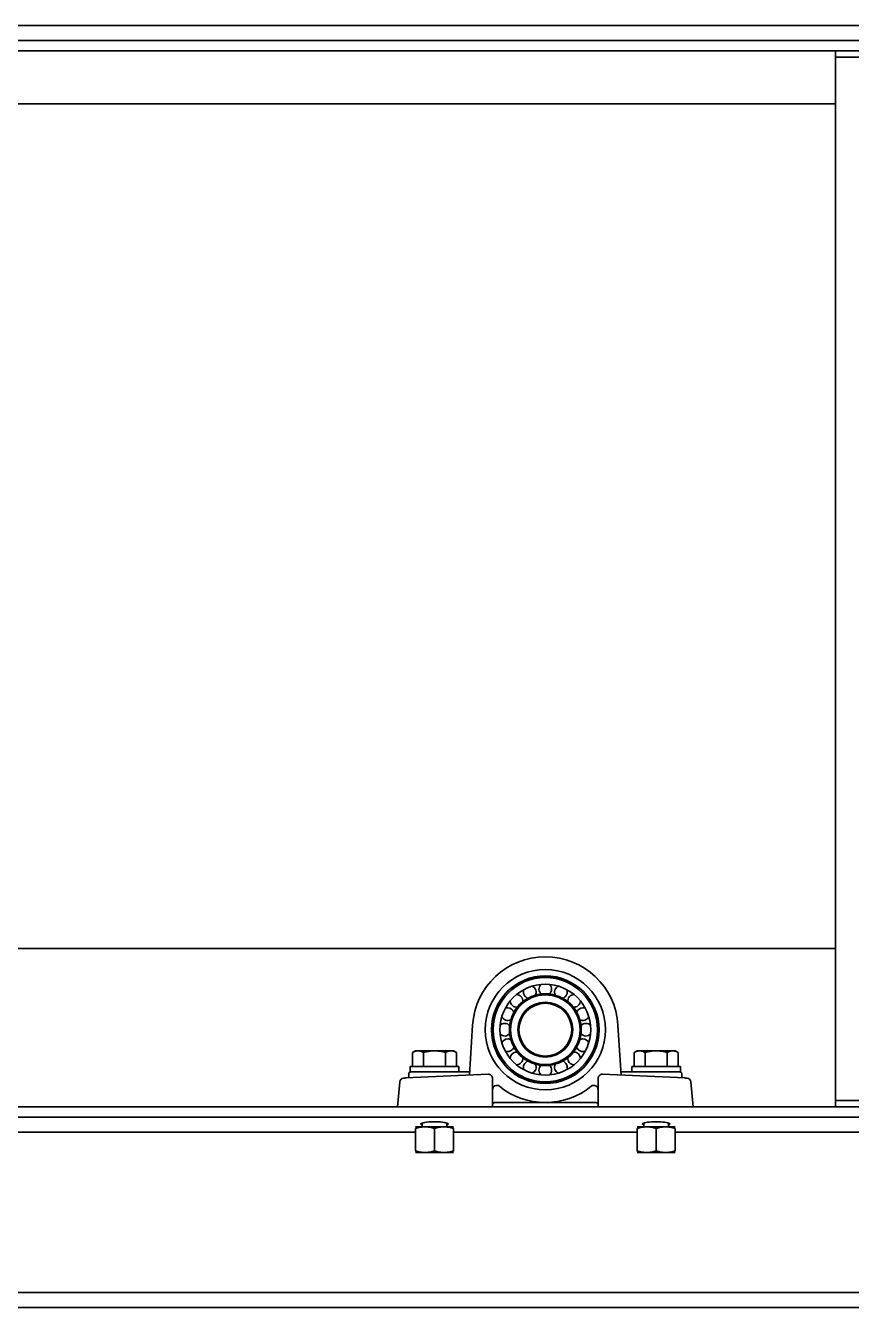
# Model space of a CAD drawing. Header units: millimetres. Extents: x -8400 to 8400, y -5940 to 5940.
# Drawn here: x -3105 to -2714, y 2046 to 2653 of the extents above; entities that cross this region are included whole.
import ezdxf

# ---------------------------------------------------------------- set-up
doc = ezdxf.new("R2010")
doc.units = ezdxf.units.MM
doc.layers.add('粗实线层', color=7, linetype='Continuous', lineweight=35)

msp = doc.modelspace()

# ---------------------------------------------------------------- linework, layer by layer
at = {"layer": '粗实线层', "linetype": 'Continuous', "lineweight": 35}
for points in [[(-2704.895, 2652.77), (-3642.842, 2652.77)], [(-1771.342, 2645.77), (-5571.342, 2645.77)], [(-5571.342, 2643.204), (-5571.342, 2640.77), (-1771.342, 2640.77), (-1771.342, 2643.204)], [(-2721.342, 2143.77), (-2721.342, 2143.873), (-2721.342, 2144.172), (-2721.342, 2144.649), (-2721.342, 2145.27), (-2721.342, 2145.994), (-2721.342, 2146.77), (-2721.342, 2634.77), (-2721.342, 2635.547), (-2721.342, 2636.27), (-2721.342, 2636.892), (-2721.342, 2637.368), (-2721.342, 2637.668), (-2721.342, 2637.771)], [(-2721.333, 2615.77), (-3611.342, 2615.77), (-3611.342, 2565.764)], [(-3591.326, 2215.77), (-2721.333, 2215.77)], [(-2921.734, 2159.77), (-2921.734, 2166.467), (-2921.094, 2166.8), (-2920.449, 2167.054), (-2920.123, 2167.147), (-2919.796, 2167.215), (-2919.467, 2167.256), (-2919.136, 2167.27), (-2919.053, 2167.27), (-2918.97, 2167.267), (-2918.929, 2167.265), (-2918.888, 2167.262), (-2918.846, 2167.26), (-2918.805, 2167.256), (-2918.64, 2167.239), (-2918.475, 2167.215), (-2918.148, 2167.147), (-2917.822, 2167.053), (-2917.177, 2166.799), (-2916.538, 2166.467), (-2916.538, 2159.77)], [(-2900.95, 2166.467), (-2902.342, 2167.27), (-2902.479, 2167.27), (-2902.885, 2167.27), (-2903.548, 2167.27), (-2904.448, 2167.27), (-2905.557, 2167.27), (-2906.842, 2167.27), (-2908.264, 2167.27), (-2909.779, 2167.27), (-2911.342, 2167.27), (-2912.905, 2167.27), (-2914.42, 2167.27), (-2915.842, 2167.27), (-2917.127, 2167.27), (-2918.236, 2167.27), (-2919.136, 2167.27), (-2919.799, 2167.27), (-2920.205, 2167.27), (-2920.342, 2167.27), (-2921.734, 2166.467)], [(-2916.538, 2166.467), (-2915.901, 2166.642), (-2915.258, 2166.8), (-2915.096, 2166.836), (-2914.934, 2166.872), (-2914.772, 2166.906), (-2914.61, 2166.939), (-2914.285, 2167), (-2913.96, 2167.055), (-2913.308, 2167.148), (-2912.655, 2167.215), (-2911.999, 2167.256), (-2911.342, 2167.27), (-2910.682, 2167.256), (-2910.02, 2167.215), (-2909.937, 2167.207), (-2909.854, 2167.2), (-2909.771, 2167.192), (-2909.689, 2167.183), (-2909.524, 2167.165), (-2909.359, 2167.146), (-2909.031, 2167.102), (-2908.705, 2167.052), (-2908.057, 2166.935), (-2907.415, 2166.797), (-2906.778, 2166.641), (-2906.146, 2166.467)], [(-2906.146, 2159.77), (-2906.146, 2166.467), (-2905.506, 2166.8), (-2904.86, 2167.054), (-2904.535, 2167.147), (-2904.208, 2167.215), (-2903.879, 2167.256), (-2903.548, 2167.27), (-2903.465, 2167.27), (-2903.382, 2167.267), (-2903.341, 2167.265), (-2903.299, 2167.262), (-2903.258, 2167.26), (-2903.216, 2167.256), (-2903.051, 2167.239), (-2902.887, 2167.215), (-2902.559, 2167.147), (-2902.234, 2167.053), (-2901.588, 2166.799), (-2900.95, 2166.467), (-2900.95, 2159.77)], [(-2816.734, 2159.77), (-2816.734, 2166.467), (-2816.094, 2166.8), (-2815.449, 2167.054), (-2815.123, 2167.147), (-2814.796, 2167.215), (-2814.467, 2167.256), (-2814.136, 2167.27), (-2814.053, 2167.27), (-2813.971, 2167.267), (-2813.929, 2167.265), (-2813.888, 2167.262), (-2813.846, 2167.26), (-2813.805, 2167.256), (-2813.64, 2167.239), (-2813.475, 2167.215), (-2813.147, 2167.147), (-2812.822, 2167.053), (-2812.177, 2166.799), (-2811.538, 2166.467), (-2811.538, 2159.77)], [(-2795.95, 2159.77), (-2795.95, 2166.467), (-2796.588, 2166.799), (-2797.234, 2167.053), (-2797.559, 2167.147), (-2797.887, 2167.215), (-2798.051, 2167.239), (-2798.216, 2167.256), (-2798.258, 2167.26), (-2798.299, 2167.262), (-2798.341, 2167.265), (-2798.382, 2167.267), (-2798.465, 2167.27), (-2798.548, 2167.27), (-2799.448, 2167.27), (-2800.557, 2167.27), (-2801.842, 2167.27), (-2803.264, 2167.27), (-2804.779, 2167.27), (-2806.342, 2167.27), (-2807.905, 2167.27), (-2809.42, 2167.27), (-2810.842, 2167.27), (-2812.127, 2167.27), (-2813.236, 2167.27), (-2814.136, 2167.27), (-2814.799, 2167.27), (-2815.205, 2167.27), (-2815.342, 2167.27), (-2816.734, 2166.467)], [(-2811.538, 2166.467), (-2810.901, 2166.642), (-2810.258, 2166.8), (-2810.096, 2166.836), (-2809.934, 2166.872), (-2809.772, 2166.906), (-2809.61, 2166.939), (-2809.285, 2167), (-2808.96, 2167.055), (-2808.308, 2167.148), (-2807.655, 2167.215), (-2806.999, 2167.256), (-2806.342, 2167.27), (-2805.682, 2167.256), (-2805.02, 2167.215), (-2804.937, 2167.207), (-2804.854, 2167.2), (-2804.771, 2167.192), (-2804.689, 2167.183), (-2804.524, 2167.165), (-2804.359, 2167.146), (-2804.031, 2167.102), (-2803.705, 2167.052), (-2803.057, 2166.935), (-2802.415, 2166.797), (-2801.778, 2166.641), (-2801.146, 2166.467), (-2801.146, 2159.77)], [(-2801.146, 2166.467), (-2800.506, 2166.8), (-2799.86, 2167.054), (-2799.535, 2167.147), (-2799.207, 2167.215), (-2798.879, 2167.256), (-2798.548, 2167.27), (-2797.885, 2167.27), (-2797.479, 2167.27), (-2797.342, 2167.27), (-2795.95, 2166.467)], [(-2924.901, 2154.414), (-2885.932, 2156.167)], [(-2894.661, 2157.27), (-2903.154, 2157.27), (-2904.352, 2157.27), (-2905.684, 2157.27), (-2907.126, 2157.27), (-2908.649, 2157.27), (-2910.224, 2157.27), (-2911.821, 2157.27), (-2913.409, 2157.27), (-2914.956, 2157.27), (-2916.434, 2157.27), (-2917.814, 2157.27), (-2919.068, 2157.27), (-2920.174, 2157.27), (-2921.109, 2157.27), (-2921.856, 2157.27), (-2922.4, 2157.27), (-2922.731, 2157.27), (-2922.842, 2157.27), (-2922.842, 2159.77), (-2922.735, 2159.77), (-2922.415, 2159.77), (-2921.89, 2159.77), (-2921.168, 2159.77), (-2920.263, 2159.77), (-2919.191, 2159.77), (-2917.974, 2159.77), (-2916.633, 2159.77), (-2915.193, 2159.77), (-2913.682, 2159.77), (-2912.127, 2159.77), (-2910.557, 2159.77), (-2909.002, 2159.77), (-2907.491, 2159.77), (-2906.051, 2159.77), (-2904.71, 2159.77), (-2903.493, 2159.77), (-2902.421, 2159.77), (-2901.516, 2159.77), (-2900.794, 2159.77), (-2900.268, 2159.77), (-2899.949, 2159.77), (-2899.842, 2159.77), (-2899.842, 2157.27)], [(-2894.661, 2157.27), (-2913.995, 2157.27)], [(-2861.842, 2160.537), (-2861.842, 2160.535)], [(-2861.681, 2160.509), (-2861.442, 2160.27), (-2861.337, 2160.27), (-2861.029, 2160.27), (-2860.545, 2160.27), (-2859.922, 2160.27), (-2859.212, 2160.27), (-2858.472, 2160.27), (-2857.762, 2160.27), (-2857.139, 2160.27), (-2856.655, 2160.27), (-2856.347, 2160.27), (-2856.242, 2160.27), (-2856.003, 2160.509)], [(-2855.842, 2160.535), (-2855.842, 2160.537), (-2855.842, 2160.537)], [(-2823.023, 2157.27), (-2814.53, 2157.27), (-2813.332, 2157.27), (-2811.999, 2157.27), (-2810.558, 2157.27), (-2809.034, 2157.27), (-2807.459, 2157.27), (-2805.863, 2157.27), (-2804.275, 2157.27), (-2802.727, 2157.27), (-2801.25, 2157.27), (-2799.87, 2157.27), (-2798.615, 2157.27), (-2797.51, 2157.27), (-2796.574, 2157.27), (-2795.827, 2157.27), (-2795.283, 2157.27), (-2794.953, 2157.27), (-2794.842, 2157.27), (-2794.842, 2159.77), (-2794.949, 2159.77), (-2795.268, 2159.77), (-2795.794, 2159.77), (-2796.516, 2159.77), (-2797.421, 2159.77), (-2798.492, 2159.77), (-2799.71, 2159.77), (-2801.051, 2159.77), (-2802.491, 2159.77), (-2804.002, 2159.77), (-2805.557, 2159.77), (-2807.127, 2159.77), (-2808.682, 2159.77), (-2810.193, 2159.77), (-2811.633, 2159.77), (-2812.974, 2159.77), (-2814.191, 2159.77), (-2815.262, 2159.77), (-2816.168, 2159.77), (-2816.89, 2159.77), (-2817.415, 2159.77), (-2817.735, 2159.77), (-2817.842, 2159.77), (-2817.842, 2157.27)], [(-2927.812, 2152.545), (-2928.842, 2140.77)], [(-2883.842, 2140.77), (-2883.842, 2154.169)], [(-2788.842, 2140.77), (-2789.872, 2152.545)], [(-1771.342, 2138.337), (-1771.342, 2140.77), (-5571.342, 2140.77), (-5571.342, 2138.337)], [(-5571.342, 2135.77), (-1771.342, 2135.77)], [(-2911.342, 2130.466), (-2912.451, 2130.8), (-2913.569, 2131.054), (-2914.132, 2131.147), (-2914.699, 2131.215), (-2915.269, 2131.256), (-2915.842, 2131.27), (-2915.985, 2131.269), (-2916.129, 2131.267), (-2916.201, 2131.265), (-2916.272, 2131.263), (-2916.344, 2131.26), (-2916.416, 2131.256), (-2916.702, 2131.239), (-2916.987, 2131.215), (-2917.554, 2131.146), (-2918.118, 2131.053), (-2919.235, 2130.799), (-2920.342, 2130.466), (-2920.342, 2119.874), (-2919.233, 2119.541), (-2918.115, 2119.287), (-2917.552, 2119.194), (-2916.985, 2119.126), (-2916.415, 2119.084), (-2915.842, 2119.071), (-2914.42, 2119.071), (-2912.905, 2119.071), (-2911.342, 2119.071), (-2909.779, 2119.071), (-2908.264, 2119.071), (-2906.842, 2119.071), (-2905.557, 2119.071), (-2904.448, 2119.071), (-2903.548, 2119.071), (-2902.885, 2119.071), (-2902.479, 2119.071), (-2902.342, 2119.071)], [(-2920.342, 2131.27), (-2920.205, 2131.27), (-2919.799, 2131.27), (-2919.136, 2131.27), (-2918.236, 2131.27), (-2917.127, 2131.27), (-2915.842, 2131.27), (-2914.42, 2131.27), (-2912.905, 2131.27), (-2911.342, 2131.27), (-2909.779, 2131.27), (-2908.264, 2131.27), (-2906.842, 2131.27), (-2906.985, 2131.269), (-2907.129, 2131.267), (-2907.201, 2131.265), (-2907.272, 2131.263), (-2907.344, 2131.26), (-2907.416, 2131.256), (-2907.702, 2131.239), (-2907.987, 2131.215), (-2908.554, 2131.146), (-2909.118, 2131.053), (-2910.236, 2130.799), (-2911.342, 2130.466), (-2911.342, 2119.874), (-2912.448, 2119.541), (-2913.566, 2119.287), (-2914.13, 2119.194), (-2914.697, 2119.126), (-2914.982, 2119.102), (-2915.268, 2119.084), (-2915.34, 2119.081), (-2915.412, 2119.078), (-2915.483, 2119.076), (-2915.555, 2119.074), (-2915.699, 2119.071), (-2915.842, 2119.071), (-2917.127, 2119.071), (-2918.236, 2119.071), (-2919.136, 2119.071), (-2919.799, 2119.071), (-2920.205, 2119.071), (-2920.342, 2119.071)], [(-2917.192, 2132.195), (-2917.598, 2132.362), (-2917.81, 2132.537), (-2917.823, 2132.716), (-2917.636, 2132.893), (-2917.255, 2133.061), (-2916.692, 2133.216), (-2915.964, 2133.354), (-2915.094, 2133.47), (-2914.107, 2133.56), (-2913.036, 2133.621), (-2911.912, 2133.652), (-2910.771, 2133.652), (-2909.648, 2133.621), (-2908.576, 2133.56), (-2907.59, 2133.47), (-2906.72, 2133.354), (-2905.992, 2133.216), (-2905.428, 2133.061), (-2905.048, 2132.893), (-2904.861, 2132.716), (-2904.874, 2132.537), (-2905.086, 2132.362), (-2905.491, 2132.195)], [(-2917.192, 2133.082), (-2917.192, 2131.27)], [(-2911.342, 2119.874), (-2910.233, 2119.541), (-2909.115, 2119.287), (-2908.552, 2119.194), (-2907.985, 2119.126), (-2907.415, 2119.084), (-2906.842, 2119.071), (-2906.698, 2119.071), (-2906.555, 2119.074), (-2906.483, 2119.076), (-2906.411, 2119.078), (-2906.34, 2119.081), (-2906.268, 2119.084), (-2905.982, 2119.102), (-2905.697, 2119.126), (-2905.13, 2119.194), (-2904.566, 2119.287), (-2903.448, 2119.541), (-2902.342, 2119.874), (-2902.342, 2130.466), (-2903.45, 2130.8), (-2904.569, 2131.054), (-2905.132, 2131.147), (-2905.699, 2131.215), (-2906.268, 2131.256), (-2906.842, 2131.27), (-2905.557, 2131.27), (-2904.448, 2131.27), (-2903.548, 2131.27), (-2902.885, 2131.27), (-2902.479, 2131.27), (-2902.342, 2131.27)], [(-2905.491, 2131.27), (-2905.491, 2133.082)], [(-2815.342, 2131.27), (-2815.205, 2131.27), (-2814.799, 2131.27), (-2814.136, 2131.27), (-2813.236, 2131.27), (-2812.127, 2131.27), (-2810.842, 2131.27), (-2810.985, 2131.269), (-2811.129, 2131.267), (-2811.201, 2131.265), (-2811.272, 2131.263), (-2811.344, 2131.26), (-2811.416, 2131.256), (-2811.702, 2131.239), (-2811.987, 2131.215), (-2812.554, 2131.146), (-2813.118, 2131.053), (-2814.235, 2130.799), (-2815.342, 2130.466), (-2815.342, 2119.874), (-2814.233, 2119.541), (-2813.115, 2119.287), (-2812.551, 2119.194), (-2811.985, 2119.126), (-2811.415, 2119.084), (-2810.842, 2119.071), (-2812.127, 2119.071), (-2813.236, 2119.071), (-2814.136, 2119.071), (-2814.799, 2119.071), (-2815.205, 2119.071), (-2815.342, 2119.071)], [(-2812.192, 2133.082), (-2812.192, 2131.27)], [(-2797.342, 2131.27), (-2797.479, 2131.27), (-2797.885, 2131.27), (-2798.548, 2131.27), (-2799.448, 2131.27), (-2800.557, 2131.27), (-2801.842, 2131.27), (-2801.269, 2131.256), (-2800.699, 2131.215), (-2800.132, 2131.147), (-2799.569, 2131.054), (-2798.45, 2130.8), (-2797.342, 2130.466), (-2797.342, 2119.874), (-2798.448, 2119.541), (-2799.566, 2119.287), (-2800.13, 2119.194), (-2800.697, 2119.126), (-2800.982, 2119.102), (-2801.268, 2119.084), (-2801.34, 2119.081), (-2801.411, 2119.078), (-2801.483, 2119.076), (-2801.555, 2119.074), (-2801.699, 2119.071), (-2801.842, 2119.071), (-2803.264, 2119.071), (-2804.779, 2119.071), (-2806.342, 2119.071), (-2807.905, 2119.071), (-2809.42, 2119.071), (-2810.842, 2119.071), (-2810.699, 2119.071), (-2810.555, 2119.074), (-2810.483, 2119.076), (-2810.411, 2119.078), (-2810.34, 2119.081), (-2810.268, 2119.084), (-2809.982, 2119.102), (-2809.697, 2119.126), (-2809.13, 2119.194), (-2808.566, 2119.287), (-2807.448, 2119.541), (-2806.342, 2119.874)], [(-2800.491, 2131.27), (-2800.491, 2133.082)], [(-3122.361, 2128.77), (-2920.367, 2128.77)], [(-2902.376, 2128.77), (-2815.392, 2128.77)], [(-2806.342, 2130.466), (-2806.342, 2119.874), (-2805.233, 2119.541), (-2804.115, 2119.287), (-2803.552, 2119.194), (-2802.985, 2119.126), (-2802.415, 2119.084), (-2801.842, 2119.071), (-2800.557, 2119.071), (-2799.448, 2119.071), (-2798.548, 2119.071), (-2797.885, 2119.071), (-2797.479, 2119.071), (-2797.342, 2119.071)], [(-2797.342, 2128.77), (-2705.608, 2128.77)], [(-2704.895, 2052.77), (-3642.842, 2052.77)], [(-5571.342, 2045.77), (-1771.342, 2045.77)]]:
    msp.add_lwpolyline(points, dxfattribs=at)
for points in [[(-2671.342, 2640.77), (-2671.342, 2637.771), (-2721.342, 2637.771), (-2721.342, 2640.77)], [(-2671.342, 2140.77), (-2671.342, 2143.77), (-2721.342, 2143.77), (-2721.342, 2140.77)], [(-2810.842, 2131.27), (-2809.42, 2131.27), (-2807.905, 2131.27), (-2806.342, 2131.27), (-2804.779, 2131.27), (-2803.264, 2131.27), (-2801.842, 2131.27), (-2801.985, 2131.269), (-2802.129, 2131.267), (-2802.201, 2131.265), (-2802.272, 2131.263), (-2802.344, 2131.26), (-2802.416, 2131.256), (-2802.702, 2131.239), (-2802.987, 2131.215), (-2803.554, 2131.146), (-2804.118, 2131.053), (-2805.235, 2130.799), (-2806.342, 2130.466), (-2807.451, 2130.8), (-2808.569, 2131.054), (-2809.132, 2131.147), (-2809.699, 2131.215), (-2810.269, 2131.256)]]:
    msp.add_lwpolyline(points, close=True, dxfattribs=at)
for points in [[(-2894.755, 2155.771), (-2893.274, 2179.426, -0.9393667), (-2824.409, 2179.426), (-2822.929, 2155.771)], [(-2822.929, 2155.771), (-2824.409, 2179.426, 0.9393667), (-2893.274, 2179.426), (-2894.755, 2155.771)], [(-2873.741, 2185.457, 0.3352706), (-2876.627, 2187.637, 0.1016788), (-2877.809, 2187.394)], [(-2839.875, 2187.394, 0.1016788), (-2841.057, 2187.637, 0.3352574), (-2843.943, 2185.457)], [(-2875.74, 2179.132, 0.2292277), (-2878.092, 2180.271, 0.2021825), (-2880.24, 2179.365)], [(-2837.444, 2179.365, 0.2021873), (-2839.592, 2180.271, 0.2292145), (-2841.944, 2179.132)], [(-2875.166, 2172.524, 0.1278041), (-2876.627, 2172.904, 0.3067799), (-2879.412, 2171.017)], [(-2838.272, 2171.017, 0.3067799), (-2841.057, 2172.904, 0.1278041), (-2842.518, 2172.524)], [(-2872.107, 2166.639, 0.0290614), (-2872.454, 2166.659, 0.4142119), (-2875.454, 2163.659)], [(-2842.23, 2163.621, 0.4142014), (-2845.23, 2166.659, 0.0290835), (-2845.577, 2166.639)], [(-2928.842, 2140.77), (-2927.812, 2152.545, -0.376022), (-2925.909, 2154.368), (-2925.774, 2154.374), (-2925.405, 2154.391), (-2924.901, 2154.414), (-2885.932, 2156.167, -0.4275367), (-2883.842, 2154.169), (-2883.842, 2140.77)], [(-2922.57, 2157.27, 0.4142324), (-2923.57, 2156.27), (-2923.57, 2154.473)], [(-2833.842, 2140.77), (-2833.842, 2154.169, -0.4276337), (-2831.752, 2156.167), (-2792.782, 2154.414), (-2792.278, 2154.391), (-2791.909, 2154.374), (-2791.774, 2154.368, -0.3759804), (-2789.872, 2152.545), (-2788.842, 2140.77)], [(-2794.114, 2154.473), (-2794.114, 2156.27, 0.4142105), (-2795.114, 2157.27)], [(-2833.842, 2148.929, 0.6313193), (-2837.102, 2150.482, -0.3547096), (-2880.582, 2150.482, 0.6313049), (-2883.842, 2148.929)], [(-2833.842, 2148.929, 0.6313193), (-2837.102, 2150.482, -0.3547096), (-2880.582, 2150.482, 0.6313049), (-2883.842, 2148.929)], [(-2833.842, 2141.77, 0.4142324), (-2834.842, 2142.771), (-2858.842, 2142.771), (-2882.842, 2142.771, 0.4142502), (-2883.842, 2141.77)]]:
    msp.add_lwpolyline(points, format="xyb", dxfattribs=at)
for radius in [28.5, 25.5, 25.34, 24.739, 21.5, 17, 16.5, 13, 12.5]:
    msp.add_circle((-2858.842, 2177.271), radius, dxfattribs=at)
for centre, radius, start, end in [((-2866.209, 2195.055), 3, 330.864272, 68.2073), ((-2858.842, 2196.52), 3, 134.284945, 231.665542), ((-2858.842, 2196.52), 3, 308.36099, 45.725732), ((-2851.475, 2195.055), 3, 111.783822, 209.144712), ((-2872.454, 2191.646), 2.236, 90.000024, 90.965659), ((-2872.454, 2190.882), 3, 353.364835, 89.984853), ((-2866.209, 2195.055), 3, 156.785072, 254.109015), ((-2851.475, 2195.055), 3, 285.8631, 23.204135), ((-2845.23, 2190.882), 3, 90.00189, 186.65108), ((-2845.23, 2191.634), 2.248, 89.037094, 90), ((-2872.454, 2190.882), 3, 179.28636, 276.621771), ((-2845.23, 2190.882), 3, 263.369527, 0.7031), ((-2876.627, 2184.637), 3, 201.786419, 299.121313), ((-2841.057, 2184.637), 3, 240.868213, 338.22571), ((-2878.092, 2177.271), 3, 224.28595, 321.65144), ((-2839.592, 2177.27), 3, 218.364807, 315.700877), ((-2876.627, 2169.904), 3, 246.785343, 344.145741), ((-2841.057, 2169.904), 3, 195.86871, 293.23056), ((-2873.224, 2163.652), 2.229, 179.837713, 180.806051), ((-2872.454, 2163.659), 3, 270.001594, 6.627473), ((-2866.209, 2159.486), 3, 105.86871, 203.218261), ((-2866.209, 2159.486), 3, 291.779052, 29.151222), ((-2851.475, 2159.486), 3, 150.868213, 248.2073), ((-2851.475, 2159.486), 3, 336.77833, 74.109015), ((-2845.23, 2163.659), 3, 173.365426, 269.986345), ((-2845.224, 2164.41), 2.248, 89.19756, 90.160476), ((-2858.842, 2158.02), 3, 131.409062, 225.741744), ((-2858.842, 2158.02), 3, 314.279233, 48.593583)]:
    msp.add_arc(centre, radius, start, end, dxfattribs=at)
msp.add_ellipse((-2806.342, 2132.638), major_axis=(6.524, 0), ratio=0.156604, start_param=5.8323365, end_param=9.8756105, dxfattribs=at)

doc.saveas('drawing.dxf')
